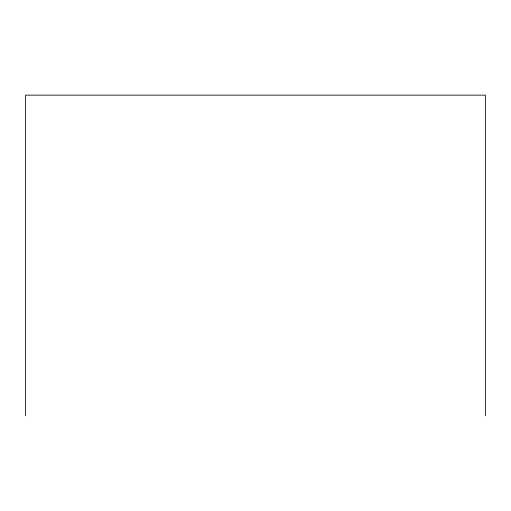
<?xml version="1.0" encoding="UTF-8"?>
<svg xmlns="http://www.w3.org/2000/svg" width="511" height="511" viewBox="0 0 511 511"><rect width="100%" height="100%" fill="white"/><g stroke="black" fill="none" stroke-linecap="round" stroke-linejoin="round"><path stroke-width="0.77" d="M485.45 415.858L485.45 95.142L25.55 95.142L25.55 415.858"/></g></svg>
